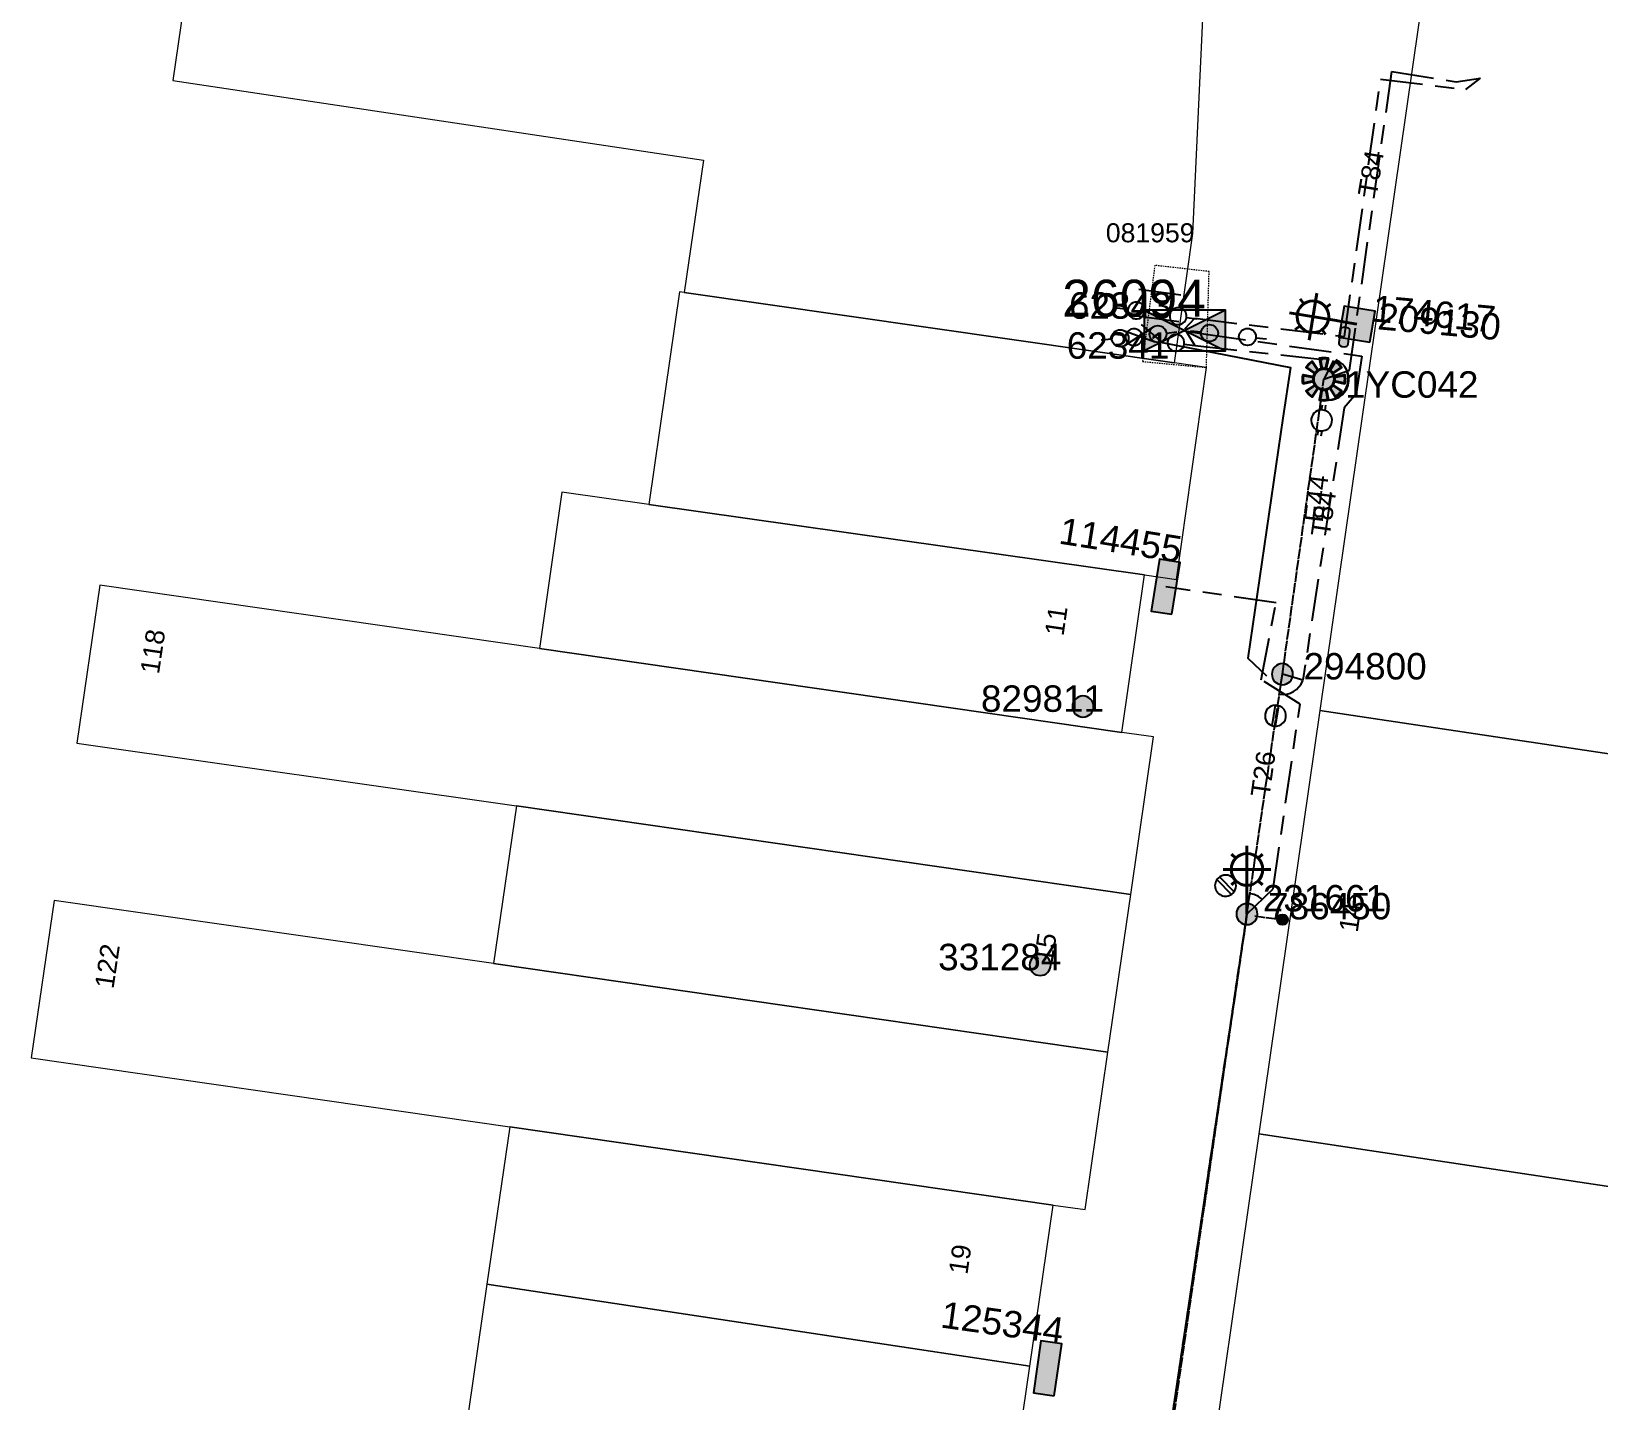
# Model space of a CAD drawing. Header units: metres. Extents: x 280834 to 281347, y 6137544 to 6138185.
# Drawn here: x 280875.1 to 281023.4, y 6137840.2 to 6137969.7 of the extents above; entities that cross this region are included whole.
import ezdxf
from ezdxf.enums import TextEntityAlignment as Align

# ---------------------------------------------------------------- set-up
doc = ezdxf.new("R2010")
doc.units = ezdxf.units.M
for name, pattern in [('Cable Exist OH', [1, 1, 0]), ('Cable Exist UG', [8.2, 4, -1.2, 1.8, -1.2]), ('HIDDEN', [0.375, 0.25, -0.125]), ('HIDDEN2', [0.1875, 0.125, -0.0625])]:
    doc.linetypes.add(name, pattern=pattern)
doc.layers.get('0').update_dxf_attribs({"color": 6})
doc.layers.add('Cadastre Land Parcels_SP_EXT', color=9, linetype='Continuous', lineweight=5)
doc.layers.add('Cadastre Other Property_SP_EXT', color=9, linetype='HIDDEN', lineweight=5)
for name, color, linetype in [('Equip_HV_EXT', 7, 'Continuous'), ('Equip_LV_EXT', 7, 'Continuous'), ('Equip_SP_LV_EXT', 7, 'Continuous'), ('Equip_SP_SL_EXT', 7, 'Continuous'), ('Mains_HV_EXT', 7, 'Continuous'), ('Mains_LV_EXT', 7, 'Continuous'), ('Mains_SL_EXT', 7, 'Continuous'), ('OH_Details_SP_MISC', 7, 'Continuous'), ('Sub_SP_EXT', 7, 'Continuous'), ('SupportsOH_SP_TR_HV_LV_SL_EXT', 7, 'Continuous'), ('SupportsUG_SP_LV_EXT', 7, 'Continuous'), ('SupportsUG_SP_LV_SL_EXT', 7, 'Continuous')]:
    doc.layers.add(name, color=color, linetype=linetype)
doc.styles.add('COLUMN_LABEL', font='arial.ttf')
doc.styles.add('iecARIAL', font='arial.ttf', dxfattribs={"height": 2})
doc.styles.add('POLE_LABEL', font='arial.ttf')
doc.styles.get("Standard").update_dxf_attribs({"font": 'arial.ttf'})
doc.styles.add('SWITCH_LABEL', font='arial.ttf', dxfattribs={"height": 2.5})
doc.linetypes.add('Cable E UG', pattern='A,6,-0.5,["E",Standard,S=1.7,R=0,X=0.5,Y=-1],-2.9', length=9.4)

# ---------------------------------------------------------------- blocks, each defined once
blk = doc.blocks.new('SUB_PADMOUNT_EXT')
for points in [[(0, 0), (-3.84, 1.92), (-3.84, -1.92)], [(0, 0), (3.84, 1.92), (3.84, -1.92)]]:
    blk.add_hatch(color=256).paths.add_polyline_path(points)
for p, q in [((3.84, 1.92), (-3.84, -1.92)), ((-3.84, 1.92), (3.84, -1.92))]:
    blk.add_line(p, q)
blk.add_lwpolyline([(-3.84, -1.92), (3.84, -1.92), (3.84, 1.92), (-3.84, 1.92)], close=True)
for tag, height, flags, p in [('ASSET_NUM', 3.5, 8, (2, 2)), ('STREET_CODE', 0.2, 9, (1.5, 0)), ('CONSTRUCTED_VOLTAGE', 0.2, 9, (1.5, -0.2)), ('OPERATING_VOLTAGE', 0.2, 9, (1.5, -0.6)), ('ORIENTATION', 0.2, 9, (1.5, -0.8)), ('OWNED_BY', 0.2, 9, (1.5, -1)), ('OPERATED_BY', 0.2, 9, (1.5, -1.2)), ('NO_PHASES', 0.2, 9, (1.5, -0.4)), ('MAINTAINED_BY', 0.2, 9, (1.5, -1.4)), ('SECONDARY_VOLTAGE', 0.2, 9, (1.5, -1.6)), ('STATE', 0.2, 9, (1.5, -1.8)), ('SUBSTATION_TYPE', 0.2, 9, (1.5, -2.2)), ('STREETNAME', 0.2, 9, (1.5, -3)), ('PARENT', 0.2, 9, (1.5, -2)), ('USAGE', 0.2, 9, (1.5, -2.4)), ('LEGEND', 0.2, 9, (1.5, -2.6)), ('LOCATION', 0.2, 9, (1.5, -2.8)), ('SUBURB', 0.2, 9, (1.5, -3.2)), ('Z', 0.2, 1, (1.5, -3.6)), ('NOTES', 0.2, 9, (1.5, -3.4))]:
    blk.add_attdef(tag, text='', height=height, dxfattribs=dict(flags=flags)).set_placement(p, align=Align.MIDDLE_LEFT)
blk = doc.blocks.new('COLUMN_EXT')
blk.add_hatch(color=256).paths.add_polyline_path([(-1.49, 1.48), (-1.49, -1.49), (1.48, -1.49), (1.48, 1.48)])
blk.add_lwpolyline([(-1.49, -1.49), (1.48, -1.49), (1.48, 1.48), (-1.49, 1.48)], close=True)
for tag, height, style, flags, p in [('ASSET_NUM', 2.5, 'COLUMN_LABEL', 8, (2, 2)), ('STRUCTURE_PLANT_NUMBER', 0.2, 'POLE_LABEL', 9, (1.81, 0.03)), ('STREET_CODE', 0.2, 'COLUMN_LABEL', 9, (1.81, -0.2))]:
    blk.add_attdef(tag, text='', height=height, dxfattribs=dict(style=style, flags=flags)).set_placement(p, align=Align.MIDDLE_LEFT)
at = {"flags": 9}
for tag, p in [('COLUMN_TYPE', (1.81, -0.4)), ('OWNED_BY', (1.81, -0.6)), ('STATE', (1.81, -0.8)), ('USAGE', (1.81, -1)), ('LEGEND', (1.81, -1.2)), ('LOCATION', (1.81, -1.4)), ('STREETNAME', (1.81, -1.6)), ('SUBURB', (1.81, -1.8)), ('NOTES', (1.81, -2))]:
    blk.add_attdef(tag, text='', height=0.2, dxfattribs=at).set_placement(p, align=Align.MIDDLE_LEFT)
at = {"flags": 1}
blk.add_attdef('Z', (1.81, -2.35), '', height=0.2, dxfattribs=at)
blk = doc.blocks.new('PILLAR_EXT')
blk.add_hatch(color=256).paths.add_polyline_path([(-2.475, 0.99), (-2.475, -0.99), (2.475, -0.99), (2.475, 0.99)])
blk.add_lwpolyline([(-2.475, -0.99), (2.475, -0.99), (2.475, 0.99), (-2.475, 0.99)], close=True)
at = {"style": 'iecARIAL', "flags": 8}
blk.add_attdef('ASSET_NUM', (1.5, 3.5), '', height=2.5, dxfattribs=at)
for tag, p, flags in [('OWNED_BY', (0, -0.2), 9), ('STATE', (0, -0.4), 9), ('SUPPORT_TYPE', (0, -0.6), 9), ('USAGE', (0, -0.8), 9), ('LEGEND', (0, -1), 9), ('LOCATION', (0, -1.2), 9), ('NOTES', (0, -1.4), 9), ('PARENT', (0, -1.6), 9), ('STREETNAME', (0, -1.8), 9), ('SUBURB', (0, -2), 1)]:
    blk.add_attdef(tag, p, '', height=0.2, dxfattribs=dict(flags=flags))
blk = doc.blocks.new('LV_OH_LINKS_OPEN_EXT')
for p, q in [((-0.17, 4.97), (-0.17, 5.46)), ((0.17, 4.97), (0.17, 5.46)), ((-0.17, 3), (-0.17, 2.5)), ((0.17, 3), (0.17, 2.5))]:
    blk.add_line(p, q)
blk.add_lwpolyline([(0, 2.99, 1), (0, 4.98, 1)], format="xyb", close=True)
at = {"flags": 9}
for tag, p in [('ACTUAL_STATUS', (0, 0)), ('CONSTRUCTED_VOLTAGE', (0, -0.2)), ('OPERATING_VOLTAGE', (0, -0.6)), ('ORIENTATION', (0, -0.8)), ('OWNED_BY', (0, -1)), ('STATE', (0, -1.2)), ('SWITCH_TYPE', (0, -1.4)), ('NO_PHASES', (0, -0.4)), ('USAGE', (0, -1.6)), ('LEGEND', (0, -1.8)), ('NOTES', (0, -2))]:
    blk.add_attdef(tag, text='', height=0.2, dxfattribs=at).set_placement(p, align=Align.MIDDLE_LEFT)
at = {"flags": 1}
blk.add_attdef('Z', (0, 0), '', height=0.2, dxfattribs=at)
blk = doc.blocks.new('LV_OH_LINKS_CLOSED_EXT')
for p, q in [((-0.17, 4.97), (-0.17, 3)), ((0.17, 4.97), (0.17, 3))]:
    blk.add_line(p, q)
blk.add_lwpolyline([(0, 2.99, 1), (0, 4.98, 1)], format="xyb", close=True)
at = {"flags": 9}
for tag, p in [('ACTUAL_STATUS', (0, 0)), ('CONSTRUCTED_VOLTAGE', (0, -0.2)), ('OPERATING_VOLTAGE', (0, -0.6)), ('ORIENTATION', (0, -0.8)), ('OWNED_BY', (0, -1)), ('STATE', (0, -1.2)), ('SWITCH_TYPE', (0, -1.4)), ('NO_PHASES', (0, -0.4)), ('USAGE', (0, -1.6)), ('NOTES', (0, -1.8))]:
    blk.add_attdef(tag, text='', height=0.2, dxfattribs=at).set_placement(p, align=Align.MIDDLE_LEFT)
at = {"flags": 1}
blk.add_attdef('Z', (0, 0), '', height=0.2, dxfattribs=at)
blk = doc.blocks.new('SL_LANTERN_EXT')
at = {"lineweight": 40}
for p, q in [((0, 1.97), (0, 6.47)), ((-1.46, 5.68), (-1.06, 5.28)), ((1.46, 5.68), (1.06, 5.28)), ((-2.25, 4.22), (2.25, 4.22)), ((-1.46, 2.76), (-1.06, 3.16)), ((1.46, 2.76), (1.06, 3.16)), ((0, 0), (0, 2.72))]:
    blk.add_line(p, q, dxfattribs=at)
blk.add_circle((0, 4.22), 1.5, dxfattribs=at)
at = {"style": 'iecARIAL', "flags": 8}
blk.add_attdef('ASSET_NUM', (1.5, 1.5), '', height=2.5, dxfattribs=at)
for tag, p, height, flags in [('OPERATING_VOLTAGE', (0.98, -1.65), 0.2, 9), ('CONSTRUCTED_VOLTAGE', (0.98, -0.65), 0.2, 9), ('CONTROL_TYPE', (0.98, -0.85), 0.2, 9), ('LANTERN_PURPOSE', (0.98, -1.05), 0.2, 9), ('LANTERN_TYPE', (0.98, -1.25), 0.2, 9), ('NO_PHASES', (0.98, -1.45), 0.2, 9), ('LNUMBER', (2.18, -3.25), 2.5, 8), ('ORIENTATION', (0.98, -1.85), 0.2, 9), ('OWNED_BY', (0.98, -2.05), 0.2, 9), ('STATE', (0.98, -2.25), 0.2, 9), ('USAGE', (0.98, -2.45), 0.2, 9), ('CEXIST', (0.98, -2.65), 0.2, 9), ('CNEW', (0.98, -2.85), 0.2, 9), ('CNUMBER', (0.98, -3.05), 0.2, 9), ('CREMOVE', (0.98, -3.25), 0.2, 9), ('CREPLACE', (0.98, -3.45), 0.2, 9), ('LKINGHEIGHT', (0.98, -3.65), 0.2, 9), ('LBRACKET', (0.98, -3.85), 0.2, 9), ('LBRACKETVOCAB', (0.98, -4.05), 0.2, 9), ('LCATEGORY', (0.98, -4.25), 0.2, 9), ('LCHARGE1', (0.98, -4.45), 0.2, 9), ('LCHARGE1PERCENT', (0.98, -4.65), 0.2, 9), ('LCHARGE2', (0.98, -4.85), 0.2, 9), ('LCHARGE2PERCENT', (0.98, -5.05), 0.2, 9), ('LCHARGE3', (0.98, -5.25), 0.2, 9), ('LCHARGE3PERCENT', (0.98, -5.45), 0.2, 9), ('LEXIST', (0.98, -5.65), 0.2, 9), ('LLAMP', (0.98, -5.85), 0.2, 9), ('LLAMPVOCAB', (0.98, -6.05), 0.2, 9), ('LMAST', (0.98, -6.25), 0.2, 9), ('LMASTVOCAB', (0.98, -6.45), 0.2, 9), ('LNEW', (0.98, -6.65), 0.2, 9), ('LANTNUMBER', (0.98, -6.85), 0.2, 9), ('LOUTREACH', (0.98, -7.25), 0.2, 9), ('LOUTREACHVOCAB', (0.98, -7.45), 0.2, 9), ('LRATECODE', (0.98, -7.65), 0.2, 9), ('LREMOVE', (0.98, -7.85), 0.2, 9), ('LREPLACE', (0.98, -8.05), 0.2, 9), ('LTYPE', (0.98, -8.25), 0.2, 9), ('LTYPEVOCAB', (0.98, -8.45), 0.2, 9), ('LEGEND', (0.98, -8.65), 0.2, 9), ('LOCATION', (0.98, -8.85), 0.2, 9), ('NOTES', (0.98, -9.05), 0.2, 9), ('STREETNAME', (0.98, -9.25), 0.2, 9), ('SUBURB', (0.98, -9.45), 0.2, 1)]:
    blk.add_attdef(tag, p, '', height=height, dxfattribs=dict(flags=flags))
blk = doc.blocks.new('SL_NIGHTWATCH_EXT')
at = {"lineweight": 40}
h = blk.add_hatch(color=256, dxfattribs=at)
h.paths.add_polyline_path([(0.39, 1.96, 0.098491), (-0.39, 1.96), (-0.2, 0.98, -0.098491), (0.19, 0.98)])
h.paths.add_polyline_path([(0.55, 0.83, -0.098491), (0.83, 0.56), (1.66, 1.11, 0.098491), (1.11, 1.66)])
h.paths.add_polyline_path([(0.98, 0.2, -0.098491), (0.98, -0.19), (1.96, -0.39, 0.098491), (1.96, 0.39)])
h.paths.add_polyline_path([(0.83, -0.55, -0.098491), (0.56, -0.83), (1.11, -1.66, 0.098491), (1.66, -1.11)])
h.paths.add_polyline_path([(-0.19, -0.98), (-0.39, -1.96, 0.098491), (0.39, -1.96), (0.2, -0.98, -0.098491)])
h.paths.add_polyline_path([(-0.83, -0.56), (-1.66, -1.11, 0.098491), (-1.11, -1.66), (-0.55, -0.83, -0.098491)])
h.paths.add_polyline_path([(-0.98, 0.19), (-1.96, 0.39, 0.098491), (-1.96, -0.39), (-0.98, -0.2, -0.098491)])
h.paths.add_polyline_path([(-1.11, 1.66, 0.098491), (-1.66, 1.11), (-0.83, 0.55, -0.098491), (-0.56, 0.83)])
for p, q in [((-1.16, 1.63), (-1.16, 1.63, 0)), ((-1.1, 1.64), (-1.1, 1.64, 0)), ((1.08, 1.63), (1.08, 1.63, 0)), ((-0.86, -0.57), (-0.86, -0.57, 0)), ((0.82, -0.57), (0.82, -0.57, 0)), ((1.96, -0.37), (1.96, -0.37, 0)), ((1.13, -1.65), (1.13, -1.65, 0))]:
    blk.add_line(p, q, dxfattribs=at)
for points in [[(-0.56, 0.83, 0.098491), (-0.83, 0.55), (-1.66, 1.11, -0.098491), (-1.11, 1.66)], [(-0.2, 0.98, -0.098491), (0.19, 0.98), (0.39, 1.96, 0.098491), (-0.39, 1.96)], [(0.83, 0.56), (1.66, 1.11, 0.098491), (1.11, 1.66), (0.55, 0.83, -0.098491)], [(-0.98, 0.19, 0.098491), (-0.98, -0.2), (-1.96, -0.39, -0.098491), (-1.96, 0.39)], [(0.98, -0.19), (1.96, -0.39, 0.098491), (1.96, 0.39), (0.98, 0.2, -0.098491)], [(-0.83, -0.56, 0.098491), (-0.55, -0.83), (-1.11, -1.66, -0.098491), (-1.66, -1.11)], [(0.2, -0.98), (0.39, -1.96, -0.098491), (-0.39, -1.96), (-0.19, -0.98, 0.098491)], [(0.56, -0.83), (1.11, -1.66, 0.098491), (1.66, -1.11), (0.83, -0.55, -0.098491)]]:
    blk.add_lwpolyline(points, format="xyb", close=True, dxfattribs=at)
blk.add_circle((0, 0), 1, dxfattribs=at)
blk = doc.blocks.new('POLE_EXT')
blk.add_hatch(color=256).paths.add_polyline_path([(-1, 0, 1), (1, 0, 1)])
blk.add_lwpolyline([(-1, 0, 1), (1, 0, 1)], format="xyb", close=True)
for tag, height, flags, p in [('pNumber', 2.5, 8, (-17.84, 2.07)), ('OWNED_BY', 0.2, 9, (1.35, -0.4)), ('SPECIAL_USE', 0.2, 9, (1.35, -0.8)), ('STATE', 0.2, 9, (1.35, -1)), ('cLV', 0.2, 9, (1.35, -1.4)), ('PARENT', 0.2, 9, (1.35, -0.6)), ('USAGE', 0.2, 9, (1.35, -1.2)), ('hDepth', 0.2, 9, (1.35, -1.6)), ('hDia', 0.2, 9, (1.35, -1.8)), ('cHV', 0.2, 9, (1.35, -2)), ('LBRACKET', 0.2, 9, (1.35, -2.2)), ('LExisting', 0.2, 9, (1.35, -2.4)), ('LANTNUMBER', 0.2, 9, (1.35, -2.6)), ('LOther', 0.2, 9, (1.35, -2.8)), ('LRemove', 0.2, 9, (1.35, -3)), ('cLinedev', 0.2, 9, (1.35, -3.4)), ('pExisting', 0.2, 9, (1.35, -3.8)), ('pFooting', 0.2, 9, (1.35, -4.4)), ('LEGEND', 0.2, 9, (1.35, -3.2)), ('LOCATION', 0.2, 9, (1.35, -3.6)), ('PFNUMBER', 0.2, 9, (1.35, -4)), ('NEWPFNUMBER', 0.2, 9, (1.35, -4.2)), ('pNew', 0.2, 9, (1.35, -4.6)), ('pRelocate', 0.2, 9, (1.35, -5)), ('pRemove', 0.2, 9, (1.35, -5.2)), ('pReplace', 0.2, 9, (1.35, -5.4)), ('pStay', 0.2, 9, (1.35, -5.6)), ('pType', 0.2, 9, (1.35, -5.8)), ('cspan', 0.2, 9, (1.35, -6)), ('STREETNAME', 0.2, 9, (1.35, -6.2)), ('SUBURB', 0.2, 9, (1.35, -6.4)), ('OPERATED_BY', 0.2, 9, (1.36, -7.01)), ('NOTES', 0.2, 9, (1.35, -6.6)), ('MAINTAINED_BY', 0.2, 9, (1.36, -6.81))]:
    blk.add_attdef(tag, text='', height=height, dxfattribs=dict(flags=flags)).set_placement(p, align=Align.MIDDLE_LEFT)
at = {"style": 'POLE_LABEL'}
for tag, height, flags, p in [('ASSET_NUM', 2.5, 8, (2, 2)), ('STRUCTURE_PLANT_NUMBER', 0.2, 9, (1.35, 0.03)), ('STREET_CODE', 0.2, 9, (1.35, -0.2))]:
    blk.add_attdef(tag, text='', height=height, dxfattribs=dict(at, flags=flags)).set_placement(p, align=Align.MIDDLE_LEFT)
at = {"flags": 1}
blk.add_attdef('Z', (1.35, -7.33), '', height=0.2, dxfattribs=at)
blk = doc.blocks.new('HV_STJ_EXT')
h = blk.add_hatch(color=256)
edge = h.paths.add_edge_path()
edge.add_ellipse((-0.59, 0.13), major_axis=(0.226, 0.226), ratio=1, start_angle=45, end_angle=135)
edge.add_line((-0.91, 0.13), (-0.91, -0.13))
edge.add_ellipse((-0.59, -0.13), major_axis=(0.226, 0.226), ratio=1, start_angle=135, end_angle=225)
edge.add_line((-0.59, -0.45), (0.59, -0.45))
edge.add_ellipse((0.59, -0.13), major_axis=(-0.226, 0.226), ratio=1, start_angle=135, end_angle=225)
edge.add_line((0.91, -0.13), (0.91, 0.13))
edge.add_ellipse((0.59, 0.13), major_axis=(-0.226, 0.226), ratio=1, start_angle=225, end_angle=315)
edge.add_line((0.59, 0.45), (-0.59, 0.45))
blk.add_lwpolyline([(-0.91, 0.13), (-0.91, -0.13, 0.414214), (-0.59, -0.45), (0.59, -0.45, 0.414214), (0.91, -0.13), (0.91, 0.13, 0.414214), (0.59, 0.45), (-0.59, 0.45, 0.414214)], format="xyb", close=True)
for tag, flags, p in [('ORIENTATION', 9, (1.5, 0)), ('Z', 1, (1.5, -0.8)), ('USAGE', 9, (1.5, -0.2)), ('LEGEND', 9, (1.5, -0.4)), ('NOTES', 9, (1.5, -0.6))]:
    blk.add_attdef(tag, text='', height=0.2, dxfattribs=dict(flags=flags)).set_placement(p, align=Align.MIDDLE_LEFT)
blk = doc.blocks.new('LV_UG_DFUSE_OPEN_EXT')
for points in [[(1, 0), (0, 0)], [(6.2, 0.01), (7.2, 0.01)]]:
    blk.add_lwpolyline(points)
for centre in [(1.8, 0), (5.4, 0.01)]:
    blk.add_circle(centre, 0.8)
at = {"flags": 9}
for tag, p in [('ACTUAL_STATUS', (0, 0)), ('CONSTRUCTED_VOLTAGE', (0, -0.2)), ('OPERATING_VOLTAGE', (0, -0.6)), ('ORIENTATION', (0, -0.8)), ('STATE', (0, -1)), ('SWITCH_TYPE', (0, -1.2)), ('NO_PHASES', (0, -0.4)), ('USAGE', (0, -1.4)), ('NOTES', (0, -1.6))]:
    blk.add_attdef(tag, text='', height=0.2, dxfattribs=at).set_placement(p, align=Align.MIDDLE_LEFT)
at = {"flags": 1}
blk.add_attdef('Z', (0, 0), '', height=0.2, dxfattribs=at)
blk = doc.blocks.new('LV_UG_DFUSE_CLOSED_EXT')
for points in [[(1, 0), (0, 0)], [(5.04, 0.73), (2.16, -0.72)], [(5.05, -0.71), (2.16, 0.72)], [(6.2, 0.01), (7.2, 0.01)]]:
    blk.add_lwpolyline(points)
for centre in [(1.8, 0), (5.4, 0.01)]:
    blk.add_circle(centre, 0.8)
at = {"flags": 9}
for tag, p in [('ACTUAL_STATUS', (0, 0)), ('CONSTRUCTED_VOLTAGE', (0, -0.2)), ('OPERATING_VOLTAGE', (0, -0.6)), ('ORIENTATION', (0, -0.8)), ('STATE', (0, -1)), ('SWITCH_TYPE', (0, -1.2)), ('NO_PHASES', (0, -0.4)), ('USAGE', (0, -1.4)), ('NOTES', (0, -1.6))]:
    blk.add_attdef(tag, text='', height=0.2, dxfattribs=at).set_placement(p, align=Align.MIDDLE_LEFT)
at = {"flags": 1}
blk.add_attdef('Z', (0, 0), '', height=0.2, dxfattribs=at)
blk = doc.blocks.new('SWG_HOLEC_SU_EXT')
blk.add_line((1.8, -2), (5.8, -2))
for points in [[(1, 0), (0, 0)], [(6.6, 0), (7.6, 0)]]:
    blk.add_lwpolyline(points)
for points in [[(1.8, -0.8, 1), (1.8, 0.8, 1)], [(5.8, -0.8, 1), (5.8, 0.8, 1)]]:
    blk.add_lwpolyline(points, format="xyb", close=True)
at = {"style": 'SWITCH_LABEL', "flags": 8}
blk.add_attdef('ASSET_NUM', text='', height=2.5, rotation=179.9544, dxfattribs=at).set_placement((-2.4, 0), align=Align.MIDDLE_LEFT)
at = {"flags": 1}
blk.add_attdef('Z', (0, 0), '', height=0.2, dxfattribs=at)
at = {"flags": 9}
for tag, p in [('ACTUAL_STATUS', (0, -0.4)), ('CONSTRUCTED_VOLTAGE', (0, -0.6)), ('OPERATING_VOLTAGE', (0, -1)), ('ORIENTATION', (0, -1.2)), ('OWNED_BY', (0, -1.4)), ('NO_PHASES', (0, -0.8)), ('STATE', (0, -1.8)), ('SWITCH_TYPE', (0, -2)), ('STREETNAME', (0, -2.6)), ('SUBURB', (0, -2.8)), ('PARENT', (0, -1.6)), ('USAGE', (0, -2.2)), ('LOCATION', (0, -2.4)), ('NOTES', (0, -3))]:
    blk.add_attdef(tag, text='', height=0.2, dxfattribs=at).set_placement(p, align=Align.MIDDLE_LEFT)
at = {"style": 'SWITCH_LABEL', "flags": 9}
blk.add_attdef('STREET_CODE', text='', height=0.2, dxfattribs=at).set_placement((0, -0.2), align=Align.MIDDLE_LEFT)
blk = doc.blocks.new('CONNECTOR_NODE_EXT')
h = blk.add_hatch(color=256)
edge = h.paths.add_edge_path()
edge.add_arc((0, 0), 0.5, 0, 360)
blk.add_circle((0, 0), 0.5)
at = {"flags": 1}
blk.add_attdef('Z', (0, 0), '', height=0.2, dxfattribs=at)
at = {"flags": 9}
for tag, p in [('CONNECTOR_TYPE', (0, 0)), ('CONSTRUCTED_VOLTAGE', (0, -0.2)), ('OPERATING_VOLTAGE', (0, -0.6)), ('ORIENTATION', (0, -0.8)), ('SUBTYPE', (0, -1)), ('NO_PHASES', (0, -0.4)), ('USAGE', (0, -1.2)), ('NOTES', (0, -1.4))]:
    blk.add_attdef(tag, text='', height=0.2, dxfattribs=at).set_placement(p, align=Align.MIDDLE_LEFT)

msp = doc.modelspace()

# ---------------------------------------------------------------- linework, layer by layer
at = {"layer": 'Cadastre Land Parcels_SP_EXT', "linetype": 'Continuous'}
for points in [[(280985, 6137950.59), (280986.57, 6137983.83), (280984.22, 6137989.25), (280948.24, 6137994.65), (280941.48, 6137995.66), (280897, 6138002.34), (280893.56, 6137999.77), (280888.53, 6137965.07), (280938.73, 6137957.54), (280936.89, 6137945), (280983.27, 6137938.36), (280985, 6137950.59)], [(281086.77, 6137935.1), (281093.08, 6137969.87), (281090.65, 6137973.27), (281011.55, 6137985.14), (281008.11, 6137982.58), (280997.01, 6137905.48), (281036.79, 6137899.51), (281078.29, 6137893.3), (281086.77, 6137935.1)], [(280986.29, 6137937.92), (280983.27, 6137938.36), (280936.89, 6137945), (280936.46, 6137945.06), (280935.1, 6137935.68), (280933.54, 6137924.96), (280980.44, 6137918.32), (280983.46, 6137917.88), (280986.29, 6137937.92)], [(280980.44, 6137918.32), (280933.54, 6137924.96), (280925.33, 6137926.12), (280924.41, 6137919.72), (280923.2, 6137911.35), (280978.28, 6137903.41), (280980.44, 6137918.32)], [(280981.3, 6137902.98), (280978.28, 6137903.41), (280923.2, 6137911.35), (280881.62, 6137917.34), (280879.45, 6137902.4), (280921.03, 6137896.45), (280979.15, 6137888.06), (280981.3, 6137902.98)], [(281036.79, 6137899.51), (280997.01, 6137905.48), (280991.25, 6137865.43), (281031.03, 6137859.46), (281036.79, 6137899.51)], [(280979.15, 6137888.06), (280921.03, 6137896.45), (280918.87, 6137881.54), (280976.98, 6137873.17), (280979.15, 6137888.06)], [(280976.98, 6137873.17), (280918.87, 6137881.54), (280877.3, 6137887.52), (280875.14, 6137872.62), (280920.39, 6137866.1), (280971.81, 6137858.7), (280974.81, 6137858.27), (280976.98, 6137873.17)], [(280971.81, 6137858.7), (280920.39, 6137866.1), (280918.23, 6137851.23), (280969.6, 6137843.46), (280971.81, 6137858.7)], [(281068.93, 6137847.75), (281069.6, 6137853.68), (281031.03, 6137859.46), (280991.25, 6137865.43), (280985.48, 6137825.39), (281000.57, 6137823.13), (281015.66, 6137820.86), (281030.75, 6137818.6), (281063.2, 6137813.74), (281068.93, 6137847.75)], [(280969.6, 6137843.46), (280918.23, 6137851.23), (280916.07, 6137836.37), (280925.69, 6137834.84), (280940.59, 6137832.48), (280955.5, 6137830.11), (280967.39, 6137828.22), (280969.6, 6137843.46)]]:
    msp.add_lwpolyline(points, close=True, dxfattribs=at)
at = {"layer": 'Cadastre Other Property_SP_EXT', "linetype": 'HIDDEN2'}
msp.add_lwpolyline([(280986.29, 6137937.92), (280986.55, 6137946.99), (280981.41, 6137947.58), (280980.25, 6137938.49), (280986.29, 6137937.92)], close=True, dxfattribs=at)
at = {"layer": 'Mains_HV_EXT', "linetype": 'Cable Exist UG'}
for points in [[(280999.35, 6137940.84), (281002.77, 6137965.2), (281010.83, 6137964.21), (281012.22, 6137965.29)], [(280984.25, 6137941.59), (280985.19, 6137942.58), (280999.35, 6137940.84)], [(280984.26, 6137941.55), (280985.19, 6137940), (280998.33, 6137938.58), (280998.33, 6137938.58), (280997.41, 6137936.81)]]:
    msp.add_lwpolyline(points, dxfattribs=at)
at = {"layer": 'Mains_HV_EXT', "linetype": 'Cable E UG'}
msp.add_lwpolyline([(280980.12, 6137942), (280982.12, 6137940.27), (280994.24, 6137937.91), (280993.52, 6137933.13), (280993.52, 6137933.13), (280990.2, 6137910.41), (280991.97, 6137908.74)], dxfattribs=at)
at = {"layer": 'Mains_HV_EXT', "linetype": 'Continuous'}
msp.add_lwpolyline([(280997.44, 6137934.86, 0.905702), (280998.54, 6137938.64)], format="xyb", dxfattribs=at)
at = {"layer": 'Mains_HV_EXT', "linetype": 'Cable Exist OH'}
msp.add_lwpolyline([(280973.37, 6137769.98), (280981.34, 6137825.89), (280990.13, 6137886.22), (280993.48, 6137908.91), (280997.41, 6137936.81)], dxfattribs=at)
at = {"layer": 'Mains_LV_EXT', "linetype": 'Cable Exist UG'}
for points in [[(280997.41, 6137936.81), (280999.84, 6137937.68), (281003.83, 6137965.91), (281009.91, 6137964.95), (281012.22, 6137965.29)], [(280984.22, 6137941.39), (280986.02, 6137941.09), (281000.99, 6137938.99), (281000.99, 6137938.99), (281000.47, 6137935.44), (280999.34, 6137934.11), (280995.42, 6137908.36), (280993.48, 6137908.91)], [(280990.13, 6137886.22), (280992.61, 6137888.6), (280995.15, 6137906.08), (280991.47, 6137908.39), (280992.88, 6137915.65), (280982.44, 6137917.18)]]:
    msp.add_lwpolyline(points, dxfattribs=at)
at = {"layer": 'Mains_LV_EXT', "linetype": 'Cable Exist OH'}
for points in [[(280993.48, 6137908.91), (280997.41, 6137936.81)], [(280990.13, 6137886.22), (280993.48, 6137908.91)], [(280990.13, 6137886.22), (280981.17, 6137825.89)], [(280990.86, 6137886.04), (280993.5, 6137885.69)]]:
    msp.add_lwpolyline(points, dxfattribs=at)
at = {"layer": 'Mains_LV_EXT', "linetype": 'Continuous'}
for points in [[(280997.44, 6137934.86, 0.568814), (280999.57, 6137937.56)], [(280993.2, 6137907.03, 0.359846), (280995.4, 6137908.3)], [(280991.6, 6137887.58, 0.159764), (280990.49, 6137888.15)]]:
    msp.add_lwpolyline(points, format="xyb", dxfattribs=at)
at = {"layer": 'Mains_SL_EXT', "linetype": 'Cable Exist OH'}
for points in [[(280990.13, 6137886.22), (280993.48, 6137908.91), (280997.41, 6137936.81)], [(280981.17, 6137825.89), (280990.13, 6137886.22)]]:
    msp.add_lwpolyline(points, dxfattribs=at)
at = {"layer": 'OH_Details_SP_MISC', "color": 7, "linetype": 'Continuous', "flags": 128}
msp.add_lwpolyline([(280973.43, 6137769.97), (280981.17, 6137825.89), (280990.14, 6137886.27)], dxfattribs=at)

# ---------------------------------------------------------------- block references
at = {"layer": 'Equip_HV_EXT'}
ref = msp.add_blockref('SWG_HOLEC_SU_EXT', (280985.4, 6137942.53), dxfattribs=dict(at, rotation=172.3758073810248))
ref.add_attrib('ASSET_NUM', '62343', dxfattribs={"layer": '0', "height": 2.5, "style": 'SWITCH_LABEL'}).set_placement((280983, 6137943.78), align=Align.MIDDLE_RIGHT)
ref = msp.add_blockref('SWG_HOLEC_SU_EXT', (280985.19, 6137940), dxfattribs=dict(at, rotation=172.162386096848))
ref.add_attrib('ASSET_NUM', '62341', dxfattribs={"layer": '0', "height": 2.5, "style": 'SWITCH_LABEL'}).set_placement((280982.79, 6137941.25), align=Align.TOP_RIGHT)
at = {"layer": 'Equip_HV_EXT', "rotation": 82.21525688656892}
msp.add_blockref('HV_STJ_EXT', (280999.35, 6137940.8), dxfattribs=at)
at = {"layer": 'Equip_LV_EXT'}
for name, p, rotation in [('LV_UG_DFUSE_CLOSED_EXT', (280983.5, 6137941.28), 186.2078277106471), ('LV_UG_DFUSE_OPEN_EXT', (280984.8, 6137941.36), 354.0535256852114)]:
    msp.add_blockref(name, p, dxfattribs=dict(at, rotation=rotation))
msp.add_blockref('CONNECTOR_NODE_EXT', (280993.5, 6137885.69), dxfattribs=at)
at = {"layer": 'Equip_SP_LV_EXT'}
for name, p, rotation in [('LV_OH_LINKS_OPEN_EXT', (280997.84, 6137936.84), 170.6296507335048), ('LV_OH_LINKS_CLOSED_EXT', (280993.48, 6137908.91), 170.6296507335048), ('LV_OH_LINKS_CLOSED_EXT', (280990.86, 6137886.04), 43.84854206450592)]:
    msp.add_blockref(name, p, dxfattribs=dict(at, rotation=rotation))
at = {"layer": 'Equip_SP_SL_EXT'}
ref = msp.add_blockref('SL_LANTERN_EXT', (281000.53, 6137942.03), dxfattribs=dict(at, rotation=80.59342567557276))
ref.add_attrib('ASSET_NUM', '174617', dxfattribs={"layer": '0', "height": 2.5, "rotation": 354.7782, "style": 'iecARIAL'}).set_placement((281002.03, 6137943.53), align=Align.MIDDLE_LEFT)
msp.add_blockref('SL_NIGHTWATCH_EXT', (280997.41, 6137936.81), dxfattribs=at)
ref = msp.add_blockref('SL_LANTERN_EXT', (280990.13, 6137886.22), dxfattribs=at)
ref.add_attrib('ASSET_NUM', '231661', dxfattribs={"layer": '0', "height": 2.5, "style": 'iecARIAL'}).set_placement((280991.63, 6137887.72), align=Align.MIDDLE_LEFT)
at = {"layer": 'Sub_SP_EXT'}
ref = msp.add_blockref('SUB_PADMOUNT_EXT', (280984.25, 6137941.42), dxfattribs=at)
ref.add_attrib('ASSET_NUM', '26094', dxfattribs={"layer": '0', "height": 3.5}).set_placement((280986.25, 6137941.67), align=Align.BOTTOM_RIGHT)
at = {"layer": 'SupportsOH_SP_TR_HV_LV_SL_EXT'}
ref = msp.add_blockref('POLE_EXT', (280997.41, 6137936.81), dxfattribs=at)
ref.add_attrib('ASSET_NUM', '1YC042', dxfattribs={"layer": '0', "height": 2.5, "style": 'POLE_LABEL'}).set_placement((280999.41, 6137937.56), align=Align.TOP_LEFT)
ref = msp.add_blockref('POLE_EXT', (280993.48, 6137908.91), dxfattribs=at)
ref.add_attrib('ASSET_NUM', '294800', dxfattribs={"layer": '0', "height": 2.5, "style": 'POLE_LABEL'}).set_placement((280995.48, 6137909.66), align=Align.MIDDLE_LEFT)
ref = msp.add_blockref('POLE_EXT', (280974.62, 6137905.85), dxfattribs=at)
ref.add_attrib('ASSET_NUM', '829811', dxfattribs={"layer": '0', "height": 2.5, "style": 'POLE_LABEL'}).set_placement((280976.62, 6137906.6), align=Align.MIDDLE_RIGHT)
ref = msp.add_blockref('POLE_EXT', (280990.13, 6137886.22), dxfattribs=at)
ref.add_attrib('ASSET_NUM', '786450', dxfattribs={"layer": '0', "height": 2.5, "style": 'POLE_LABEL'}).set_placement((280992.13, 6137886.97), align=Align.MIDDLE_LEFT)
ref = msp.add_blockref('POLE_EXT', (280970.57, 6137881.41), dxfattribs=at)
ref.add_attrib('ASSET_NUM', '331284', dxfattribs={"layer": '0', "height": 2.5, "style": 'POLE_LABEL'}).set_placement((280972.57, 6137882.16), align=Align.MIDDLE_RIGHT)
at = {"layer": 'SupportsUG_SP_LV_EXT'}
ref = msp.add_blockref('PILLAR_EXT', (280982.44, 6137917.18), dxfattribs=dict(at, rotation=81.17166867217858))
ref.add_attrib('ASSET_NUM', '114455', dxfattribs={"layer": '0', "height": 2.5, "rotation": 350.9561, "style": 'iecARIAL'}).set_placement((280983.94, 6137920.68), align=Align.MIDDLE_RIGHT)
ref = msp.add_blockref('PILLAR_EXT', (280971.27, 6137843.26), dxfattribs=dict(at, rotation=81.74032084477004))
ref.add_attrib('ASSET_NUM', '125344', dxfattribs={"layer": '0', "height": 2.5, "rotation": 352.0519, "style": 'iecARIAL'}).set_placement((280972.77, 6137846.76), align=Align.MIDDLE_RIGHT)
at = {"layer": 'SupportsUG_SP_LV_SL_EXT'}
ref = msp.add_blockref('COLUMN_EXT', (281000.53, 6137942.03), dxfattribs=dict(at, rotation=80.59342567557276))
ref.add_attrib('ASSET_NUM', '209130', dxfattribs={"layer": '0', "height": 2.5, "rotation": 354.8106, "style": 'COLUMN_LABEL'}).set_placement((281002.53, 6137942.78), align=Align.MIDDLE_LEFT)

# ---------------------------------------------------------------- texts
at = {"layer": 'Cadastre Land Parcels_SP_EXT'}
for s, rotation, p in [('11', 81.7092, (280972.77, 6137912.46)), ('118', 81.6133, (280887.21, 6137908.85)), ('14', 81.7051, (281000.6, 6137884.42)), ('15', 81.7, (280971.73, 6137881.52)), ('122', 81.6132, (280882.91, 6137879.09)), ('19', 81.7058, (280963.68, 6137852.06))]:
    msp.add_text(s, height=1.8, rotation=rotation, dxfattribs=at).set_placement(p)
at = {"layer": 'Cadastre Other Property_SP_EXT'}
msp.add_text('081959', height=1.8, dxfattribs=at).set_placement((280976.78, 6137949.76))
at = {"layer": 'Mains_LV_EXT'}
for s, rotation, p in [('T84', 80.4832, (281002.38, 6137954.01)), ('E44', 82.8718, (280997.29, 6137923.2)), ('T84', 81.6773, (280997.94, 6137921.84)), ('T26', 82.0492, (280992.25, 6137897.21))]:
    msp.add_text(s, height=1.8, rotation=rotation, dxfattribs=at).set_placement(p)

doc.saveas('drawing.dxf')
